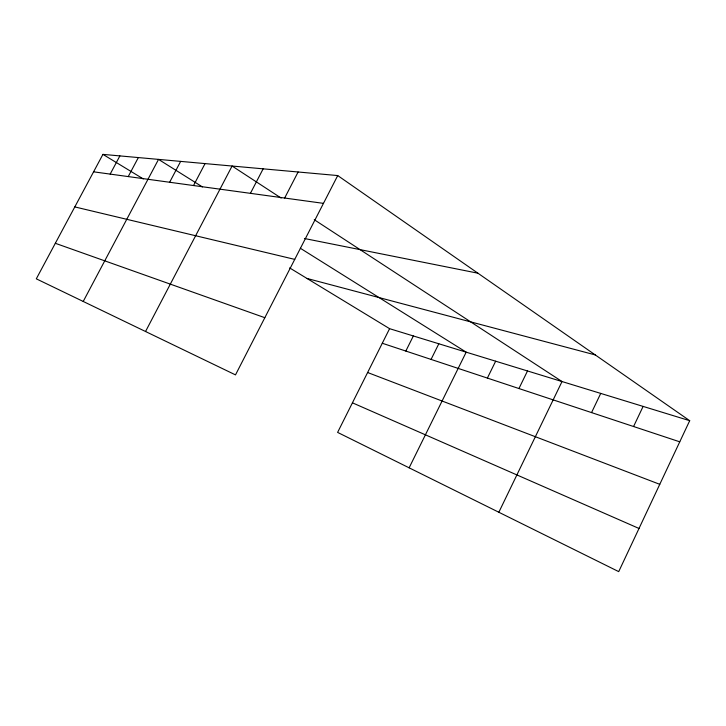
<?xml version="1.0" encoding="UTF-8"?>
<svg xmlns="http://www.w3.org/2000/svg" width="726" height="726" viewBox="0 0 726 726"><rect width="100%" height="100%" fill="white"/><g stroke="black" fill="none" stroke-linecap="round" stroke-linejoin="round"><path stroke-width="1.09" d="M689.7 420.69L618.715 571.625L337.608 432.397L389.59 328.678L689.7 420.69L337.726 175.565L102.929 154.375L36.3 278.829L235.496 374.888L337.726 175.565M633.571 426.516L643.118 406.406M591.545 412.595L600.738 393.41M498.844 512.257L562.024 381.54L314.258 219.706M518.945 388.537L527.503 370.959M487.382 378.074L495.658 361.194M409.128 467.825L466.183 352.164L300.355 248.265M431.062 359.415L438.822 343.77M405.825 351.048L413.357 335.966M284.656 198.035L298.114 171.989M250.416 193.343L263.157 168.831M145.536 331.51L232.084 166.027L281.134 198.071M193.524 185.538L205.059 163.586M169.639 182.262L180.656 161.39M83.218 301.453L158.522 159.393L202.445 186.918M128.23 176.581L138.348 157.569M110.171 174.104L119.89 155.899M93.581 171.826L323.469 203.362M304.439 238.5L477.908 273.194M74.805 206.91L294.738 259.382M306.98 278.448L595.302 354.941M382.284 343.253L679.763 441.825M55.33 243.292L264.827 317.698M367.619 372.511L659.771 484.324M352.428 402.821L639.016 528.464M102.929 154.375L143.294 178.923M289.656 267.912L389.59 328.678"/></g></svg>
